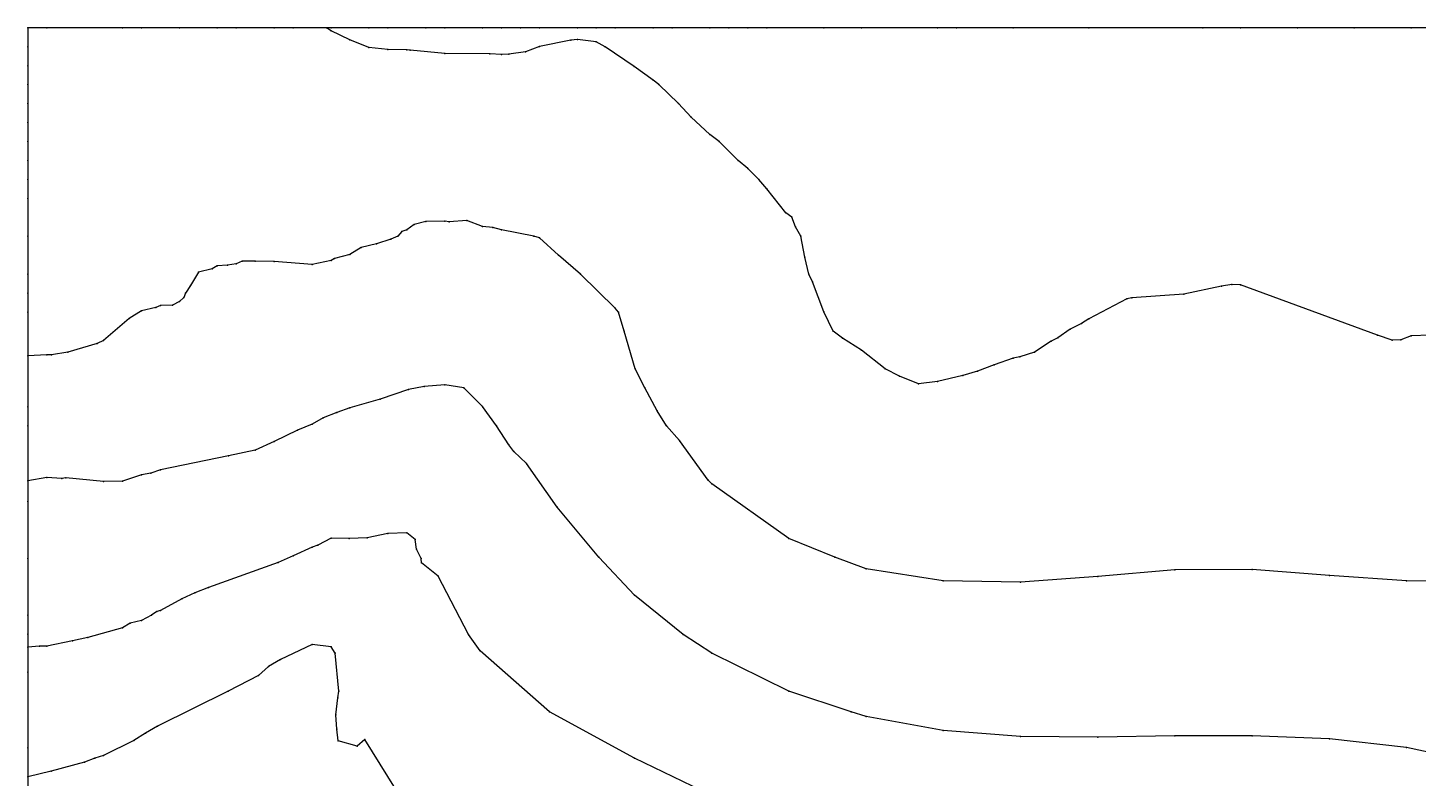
# Model space of a CAD drawing. Extents: x 5610 to 6780, y 4600 to 5770.
# Drawn here: x 5610 to 6344, y 5374 to 5770 of the extents above; entities that cross this region are included whole.
import ezdxf

# ---------------------------------------------------------------- set-up
doc = ezdxf.new("R2010")
doc.units = 0
doc.layers.get('0').update_dxf_attribs({"linetype": 'CONTINUOUS'})

msp = doc.modelspace()

# ---------------------------------------------------------------- linework, layer by layer
at = {"color": 7}
for points in [[(5620, 5770, 243.196), (5610, 5770, 243.073)], [(5610, 5770, 243.073), (5610, 5760, 242.526)], [(5660, 5770, 243.364), (5620, 5770, 243.196)], [(5670, 5770, 243.518), (5660, 5770, 243.364)], [(5690, 5770, 243.442), (5670, 5770, 243.518)], [(5710, 5770, 243.569), (5690, 5770, 243.442)], [(5720, 5770, 243.747), (5710, 5770, 243.569)], [(5740, 5770, 243.591), (5720, 5770, 243.747)], [(5750, 5770, 243.953), (5740, 5770, 243.591)], [(5770, 5770, 245.134), (5750, 5770, 243.953)], [(5770, 5768.454, 245), (5767.567, 5770, 245)], [(5790, 5770, 246.005), (5770, 5770, 245.134)], [(5780, 5763.654, 245), (5770, 5768.454, 245)], [(5800, 5770, 246.36), (5790, 5770, 246.005)], [(5820, 5770, 246.386), (5800, 5770, 246.36)], [(5830, 5770, 246.522), (5820, 5770, 246.386)], [(5850, 5770, 246.532), (5830, 5770, 246.522)], [(5860, 5770, 246.618), (5850, 5770, 246.532)], [(5870, 5770, 246.351), (5860, 5770, 246.618)], [(5880, 5770, 245.968), (5870, 5770, 246.351)], [(5900, 5770, 245.662), (5880, 5770, 245.968)], [(5910, 5770, 245.786), (5900, 5770, 245.662)], [(5920, 5770, 246.039), (5910, 5770, 245.786)], [(5940, 5770, 247.22), (5920, 5770, 246.039)], [(5950, 5770, 247.526), (5940, 5770, 247.22)], [(5970, 5770, 247.916), (5950, 5770, 247.526)], [(5980, 5770, 248.163), (5970, 5770, 247.916)], [(5990, 5770, 248.636), (5980, 5770, 248.163)], [(6000, 5770, 248.892), (5990, 5770, 248.636)], [(6030, 5770, 249.555), (6000, 5770, 248.892)], [(6050, 5770, 249.82), (6030, 5770, 249.555)], [(6090, 5770, 250.455), (6050, 5770, 249.82)], [(6100, 5770, 250.489), (6090, 5770, 250.455)], [(6130, 5770, 250.238), (6100, 5770, 250.489)], [(6170, 5770, 249.945), (6130, 5770, 250.238)], [(6230, 5770, 249.978), (6170, 5770, 249.945)], [(6250, 5770, 250.093), (6230, 5770, 249.978)], [(6280, 5770, 250.591), (6250, 5770, 250.093)], [(6310, 5770, 250.846), (6280, 5770, 250.591)], [(6340, 5770, 250.865), (6310, 5770, 250.846)], [(6350, 5770, 250.812), (6340, 5770, 250.865)], [(5610, 5760, 242.526), (5610, 5750, 242.26)], [(5790, 5759.576, 245), (5780, 5763.654, 245)], [(5880, 5760.2, 245), (5872.594, 5757.406, 245)], [(5896.566, 5763.434, 245), (5880, 5760.2, 245)], [(5900, 5763.823, 245), (5896.566, 5763.434, 245)], [(5910, 5762.678, 245), (5900, 5763.823, 245)], [(5914.718, 5760, 245), (5910, 5762.678, 245)], [(5930, 5749.562, 245), (5914.718, 5760, 245)], [(5800, 5758.469, 245), (5790, 5759.576, 245)], [(5810, 5758.438, 245), (5800, 5758.469, 245)], [(5811.862, 5758.138, 245), (5810, 5758.438, 245)], [(5830, 5756.488, 245), (5811.862, 5758.138, 245)], [(5853.799, 5756.201, 245), (5830, 5756.488, 245)], [(5860, 5755.857, 245), (5853.799, 5756.201, 245)], [(5863.921, 5756.079, 245), (5860, 5755.857, 245)], [(5872.594, 5757.406, 245), (5863.921, 5756.079, 245)], [(5610, 5750, 242.26), (5610, 5740, 241.893)], [(5940, 5742.419, 245), (5930, 5749.562, 245)], [(5610, 5740, 241.893), (5610, 5730, 241.655)], [(5942.93, 5740, 245), (5940, 5742.419, 245)], [(5953.405, 5730, 245), (5942.93, 5740, 245)], [(5610, 5730, 241.655), (5610, 5720, 241.779)], [(5960, 5722.81, 245), (5953.405, 5730, 245)], [(5610, 5720, 241.779), (5610, 5710, 242.225)], [(5970, 5713.724, 245), (5960, 5722.81, 245)], [(5610, 5710, 242.225), (5610, 5700, 242.558)], [(5974.775, 5710, 245), (5970, 5713.724, 245)], [(5984.897, 5700, 245), (5974.775, 5710, 245)], [(5610, 5700, 242.558), (5610, 5690, 243.269)], [(5990, 5695.797, 245), (5984.897, 5700, 245)], [(5995.809, 5690, 245), (5990, 5695.797, 245)], [(5610, 5690, 243.269), (5610, 5680, 243.234)], [(6000, 5685.014, 245), (5995.809, 5690, 245)], [(5610, 5680, 243.234), (5610, 5660, 242.172)], [(6010, 5672.456, 245), (6000, 5685.014, 245)], [(6013.185, 5670, 245), (6010, 5672.456, 245)], [(5813.852, 5666.148, 235), (5810, 5663.379, 235)], [(5820, 5667.867, 235), (5813.852, 5666.148, 235)], [(5830, 5667.999, 235), (5820, 5667.867, 235)], [(5832.317, 5667.683, 235), (5830, 5667.999, 235)], [(5841.665, 5668.335, 235), (5832.317, 5667.683, 235)], [(5850, 5665.113, 235), (5841.665, 5668.335, 235)], [(5855.398, 5664.602, 235), (5850, 5665.113, 235)], [(5860, 5663.376, 235), (5855.398, 5664.602, 235)], [(6015.084, 5664.916, 245), (6013.185, 5670, 245)], [(6017.869, 5660, 245), (6015.084, 5664.916, 245)], [(5610, 5660, 242.172), (5610, 5640, 240.78)], [(5801.521, 5658.479, 235), (5794, 5656, 235)], [(5805.3, 5660, 235), (5801.521, 5658.479, 235)], [(5807.436, 5662.564, 235), (5805.3, 5660, 235)], [(5810, 5663.379, 235), (5807.436, 5662.564, 235)], [(5877.107, 5660, 235), (5860, 5663.376, 235)], [(5880, 5659.194, 235), (5877.107, 5660, 235)], [(5890.092, 5650, 235), (5880, 5659.194, 235)], [(6020, 5648.972, 245), (6017.869, 5660, 245)], [(5780, 5650.41, 235), (5771.8, 5648.2, 235)], [(5785.862, 5654.138, 235), (5780, 5650.41, 235)], [(5794, 5656, 235), (5785.862, 5654.138, 235)], [(5901.639, 5640, 235), (5890.092, 5650, 235)], [(5707.212, 5642.788, 235), (5700, 5641, 235)], [(5710, 5644.433, 235), (5707.212, 5642.788, 235)], [(5715.297, 5644.703, 235), (5710, 5644.433, 235)], [(5720, 5645.546, 235), (5715.297, 5644.703, 235)], [(5723.199, 5646.801, 235), (5720, 5645.546, 235)], [(5730, 5646.896, 235), (5723.199, 5646.801, 235)], [(5740, 5646.614, 235), (5730, 5646.896, 235)], [(5760, 5645.152, 235), (5740, 5646.614, 235)], [(5770, 5647.188, 235), (5760, 5645.152, 235)], [(5771.8, 5648.2, 235), (5770, 5647.188, 235)], [(6022.093, 5640, 245), (6020, 5648.972, 245)], [(5610, 5640, 240.78), (5610, 5630, 239.904)], [(5700, 5641, 235), (5695.938, 5634.062, 235)], [(5920, 5622.121, 235), (5901.639, 5640, 235)], [(6024.099, 5635.901, 245), (6022.093, 5640, 245)], [(6030, 5620.081, 245), (6024.099, 5635.901, 245)], [(5610, 5630, 239.904), (5610, 5620, 238.456)], [(5693.261, 5630, 235), (5692.33, 5627.67, 235)], [(5695.938, 5634.062, 235), (5693.261, 5630, 235)], [(6220, 5629.541, 245), (6192.525, 5627.475, 245)], [(6240, 5633.651, 245), (6220, 5629.541, 245)], [(6245.455, 5634.545, 245), (6240, 5633.651, 245)], [(6250, 5634.305, 245), (6245.455, 5634.545, 245)], [(6322.244, 5607.756, 245), (6250, 5634.305, 245)], [(5670, 5620.656, 235), (5663.446, 5616.554, 235)], [(5677.512, 5622.488, 235), (5670, 5620.656, 235)], [(5680, 5623.479, 235), (5677.512, 5622.488, 235)], [(5686.431, 5623.569, 235), (5680, 5623.479, 235)], [(5690, 5625.558, 235), (5686.431, 5623.569, 235)], [(5692.33, 5627.67, 235), (5690, 5625.558, 235)], [(5921.659, 5620, 235), (5920, 5622.121, 235)], [(6190, 5626.952, 245), (6170, 5616.443, 245)], [(6192.525, 5627.475, 245), (6190, 5626.952, 245)], [(5610, 5620, 238.456), (5610, 5596.919, 235)], [(5663.446, 5616.554, 235), (5650, 5604.966, 235)], [(5924.765, 5610, 235), (5921.659, 5620, 235)], [(6035.035, 5610, 245), (6030, 5620.081, 245)], [(6166.055, 5613.945, 245), (6160, 5611.052, 245)], [(6170, 5616.443, 245), (6166.055, 5613.945, 245)], [(5930.6, 5590, 235), (5924.765, 5610, 235)], [(6040, 5606.195, 245), (6035.035, 5610, 245)], [(6050, 5599.933, 245), (6040, 5606.195, 245)], [(6153.521, 5606.479, 245), (6150, 5604.643, 245)], [(6160, 5611.052, 245), (6153.521, 5606.479, 245)], [(6330, 5605.171, 245), (6322.244, 5607.756, 245)], [(6340, 5607.439, 245), (6334.621, 5605.379, 245)], [(6350, 5607.838, 245), (6340, 5607.439, 245)], [(5631.164, 5598.836, 235), (5622.539, 5597.461, 235)], [(5646.583, 5603.417, 235), (5631.164, 5598.836, 235)], [(5650, 5604.966, 235), (5646.583, 5603.417, 235)], [(6062.505, 5590, 245), (6050, 5599.933, 245)], [(6141.166, 5598.834, 245), (6133.534, 5596.466, 245)], [(6150, 5604.643, 245), (6141.166, 5598.834, 245)], [(6334.621, 5605.379, 245), (6330, 5605.171, 245)], [(5620, 5597.524, 235), (5610, 5596.919, 235)], [(5610, 5596.919, 235), (5610, 5570, 232.25)], [(5622.539, 5597.461, 235), (5620, 5597.524, 235)], [(6120, 5592.24, 245), (6111.22, 5588.78, 245)], [(6130, 5595.638, 245), (6120, 5592.24, 245)], [(6133.534, 5596.466, 245), (6130, 5595.638, 245)], [(5935.6, 5580, 235), (5930.6, 5590, 235)], [(6070, 5586.265, 245), (6062.505, 5590, 245)], [(6080, 5582.072, 245), (6070, 5586.265, 245)], [(6103.462, 5586.538, 245), (6090, 5583.418, 245)], [(6111.22, 5588.78, 245), (6103.462, 5586.538, 245)], [(5810.913, 5579.087, 225), (5795.959, 5574.041, 225)], [(5819.218, 5580.782, 225), (5810.913, 5579.087, 225)], [(5830, 5581.64, 225), (5819.218, 5580.782, 225)], [(5840.142, 5580, 225), (5830, 5581.64, 225)], [(5850, 5570.222, 225), (5840.142, 5580, 225)], [(5942.06, 5567.94, 235), (5935.6, 5580, 235)], [(6090, 5583.418, 245), (6080, 5582.072, 245)], [(5610, 5570, 232.25), (5610, 5560, 230.797)], [(5780, 5569.437, 225), (5773.003, 5566.997, 225)], [(5795.959, 5574.041, 225), (5780, 5569.437, 225)], [(5857.316, 5560, 225), (5850, 5570.222, 225)], [(5765.813, 5564.188, 225), (5760, 5560.89, 225)], [(5773.003, 5566.997, 225), (5765.813, 5564.188, 225)], [(5946.973, 5560, 235), (5942.06, 5567.94, 235)], [(5610, 5560, 230.797), (5610, 5530.91, 225)], [(5752.318, 5557.682, 225), (5740, 5551.698, 225)], [(5760, 5560.89, 225), (5752.318, 5557.682, 225)], [(5863.808, 5550, 225), (5857.316, 5560, 225)], [(5953.961, 5552.248, 235), (5946.973, 5560, 235)], [(5730, 5547.192, 225), (5715.875, 5544.125, 225)], [(5740, 5551.698, 225), (5730, 5547.192, 225)], [(5866.499, 5546.499, 225), (5863.808, 5550, 225)], [(5968.975, 5531.36, 235), (5953.961, 5552.248, 235)], [(5715.875, 5544.125, 225), (5680, 5536.705, 225)], [(5873.149, 5540.063, 225), (5866.499, 5546.499, 225)], [(5889.388, 5517.035, 225), (5873.149, 5540.063, 225)], [(5620, 5532.718, 225), (5610, 5530.91, 225)], [(5627.869, 5532.131, 225), (5620, 5532.718, 225)], [(5630, 5532.595, 225), (5627.869, 5532.131, 225)], [(5650, 5530.653, 225), (5630, 5532.595, 225)], [(5670, 5534.15, 225), (5660, 5530.82, 225)], [(5674.936, 5535.064, 225), (5670, 5534.15, 225)], [(5680, 5536.705, 225), (5674.936, 5535.064, 225)], [(5610, 5530.91, 225), (5610, 5520, 223.286)], [(5660, 5530.82, 225), (5650, 5530.653, 225)], [(5970.884, 5529.45, 235), (5968.975, 5531.36, 235)], [(6011.633, 5500.481, 235), (5970.884, 5529.45, 235)], [(5610, 5520, 223.286), (5610, 5490, 219.824)], [(5911.354, 5490.612, 225), (5889.388, 5517.035, 225)], [(5800, 5503.103, 215), (5789.086, 5500.914, 215)], [(5810, 5503.503, 215), (5800, 5503.103, 215)], [(5814.48, 5500, 215), (5810, 5503.503, 215)], [(5760, 5496.016, 215), (5750, 5491.348, 215)], [(5762.999, 5497.001, 215), (5760, 5496.016, 215)], [(5770, 5500.685, 215), (5762.999, 5497.001, 215)], [(5779.515, 5500.485, 215), (5770, 5500.685, 215)], [(5789.086, 5500.914, 215), (5779.515, 5500.485, 215)], [(5815.184, 5494.816, 215), (5814.48, 5500, 215)], [(6035.827, 5490.612, 235), (6011.633, 5500.481, 235)], [(5610, 5490, 219.824), (5610, 5460, 216.794)], [(5750, 5491.348, 215), (5742.08, 5487.92, 215)], [(5817.635, 5490, 215), (5815.184, 5494.816, 215)], [(5817.777, 5487.777, 215), (5817.635, 5490, 215)], [(5930.136, 5470.556, 225), (5911.354, 5490.612, 225)], [(6052.381, 5484.563, 235), (6035.827, 5490.612, 235)], [(5742.08, 5487.92, 215), (5705.356, 5474.644, 215)], [(5826.474, 5480.655, 215), (5817.777, 5487.777, 215)], [(6093.129, 5478.197, 235), (6052.381, 5484.563, 235)], [(6215.374, 5483.927, 235), (6174.626, 5480.425, 235)], [(6256.123, 5484.245, 235), (6215.374, 5483.927, 235)], [(6296.871, 5481.062, 235), (6256.123, 5484.245, 235)], [(6337.619, 5478.197, 235), (6296.871, 5481.062, 235)], [(5705.356, 5474.644, 215), (5698.075, 5471.925, 215)], [(5842.591, 5449.864, 215), (5826.474, 5480.655, 215)], [(6133.877, 5477.56, 235), (6093.129, 5478.197, 235)], [(6174.626, 5480.425, 235), (6133.877, 5477.56, 235)], [(6378.367, 5477.878, 235), (6337.619, 5478.197, 235)], [(5691.223, 5468.777, 215), (5680, 5462.521, 215)], [(5698.075, 5471.925, 215), (5691.223, 5468.777, 215)], [(5955.922, 5449.864, 225), (5930.136, 5470.556, 225)], [(5610, 5460, 216.794), (5610, 5450, 215.881)], [(5675.248, 5460, 215), (5670, 5457.216, 215)], [(5678.064, 5461.936, 215), (5675.248, 5460, 215)], [(5680, 5462.521, 215), (5678.064, 5461.936, 215)], [(5660, 5453.443, 215), (5641.628, 5448.372, 215)], [(5664.096, 5455.904, 215), (5660, 5453.443, 215)], [(5670, 5457.216, 215), (5664.096, 5455.904, 215)], [(5610, 5450, 215.881), (5610, 5443.245, 215)], [(5633.536, 5446.464, 215), (5620, 5443.697, 215)], [(5641.628, 5448.372, 215), (5633.536, 5446.464, 215)], [(5760, 5444.629, 205), (5743.379, 5436.621, 205)], [(5770, 5443.352, 205), (5760, 5444.629, 205)], [(5848.64, 5441.269, 215), (5842.591, 5449.864, 215)], [(5970.884, 5439.995, 225), (5955.922, 5449.864, 225)], [(5616.209, 5443.791, 215), (5610, 5443.245, 215)], [(5610, 5443.245, 215), (5610, 5430, 213.164)], [(5620, 5443.697, 215), (5616.209, 5443.791, 215)], [(5772.131, 5440, 205), (5770, 5443.352, 205)], [(5774.195, 5420, 205), (5772.131, 5440, 205)], [(5885.25, 5409.116, 215), (5848.64, 5441.269, 215)], [(6011.633, 5419.939, 225), (5970.884, 5439.995, 225)], [(5610, 5430, 213.164), (5610, 5390, 207.394)], [(5736.968, 5433.032, 205), (5731.773, 5428.227, 205)], [(5743.379, 5436.621, 205), (5736.968, 5433.032, 205)], [(5731.773, 5428.227, 205), (5715.771, 5420, 205)], [(5715.771, 5420, 205), (5678.484, 5401.516, 205)], [(5772.569, 5407.431, 205), (5773.542, 5416.458, 205)], [(5773.542, 5416.458, 205), (5774.195, 5420, 205)], [(6044.422, 5409.116, 225), (6011.633, 5419.939, 225)], [(5930.136, 5384.603, 215), (5885.25, 5409.116, 215)], [(6052.381, 5406.569, 225), (6044.422, 5409.116, 225)], [(5678.484, 5401.516, 205), (5672.146, 5397.854, 205)], [(5773.103, 5400, 205), (5772.569, 5407.431, 205)], [(6093.129, 5399.247, 225), (6052.381, 5406.569, 225)], [(5666.022, 5393.978, 205), (5650, 5385.946, 205)], [(5672.146, 5397.854, 205), (5666.022, 5393.978, 205)], [(5773.851, 5393.851, 205), (5773.103, 5400, 205)], [(5783.742, 5390.936, 205), (5773.851, 5393.851, 205)], [(5787.806, 5394.393, 205), (5783.742, 5390.936, 205)], [(5804.071, 5368.367, 205), (5787.806, 5394.393, 205)], [(6133.877, 5396.063, 225), (6093.129, 5399.247, 225)], [(6174.626, 5395.745, 225), (6133.877, 5396.063, 225)], [(6215.374, 5396.382, 225), (6174.626, 5395.745, 225)], [(6256.123, 5396.382, 225), (6215.374, 5396.382, 225)], [(6296.871, 5394.79, 225), (6256.123, 5396.382, 225)], [(6337.619, 5390.333, 225), (6296.871, 5394.79, 225)], [(5610, 5390, 207.394), (5610, 5374.715, 205)], [(5650, 5385.946, 205), (5645.397, 5384.603, 205)], [(6378.367, 5381.419, 225), (6337.619, 5390.333, 225)], [(5640, 5382.451, 205), (5622.308, 5377.692, 205)], [(5645.397, 5384.603, 205), (5640, 5382.451, 205)], [(5970.884, 5364.865, 215), (5930.136, 5384.603, 215)], [(5622.308, 5377.692, 205), (5610, 5374.715, 205)], [(5610, 5374.715, 205), (5610, 5350, 200.706)]]:
    msp.add_polyline3d(points, dxfattribs=at)
at = {"color": 254}
for p in [(5610, 5770, 243.073), (5610, 5770, 243.073), (5620, 5770, 243.196), (5620, 5770, 243.196), (5660, 5770, 243.364), (5660, 5770, 243.364), (5670, 5770, 243.518), (5670, 5770, 243.518), (5690, 5770, 243.442), (5690, 5770, 243.442), (5710, 5770, 243.569), (5710, 5770, 243.569), (5720, 5770, 243.747), (5720, 5770, 243.747), (5740, 5770, 243.591), (5740, 5770, 243.591), (5750, 5770, 243.953), (5750, 5770, 243.953), (5767.567, 5770, 245), (5770, 5770, 245.134), (5770, 5770, 245.134), (5770, 5768.454, 245), (5770, 5768.454, 245), (5790, 5770, 246.005), (5790, 5770, 246.005), (5800, 5770, 246.36), (5800, 5770, 246.36), (5820, 5770, 246.386), (5820, 5770, 246.386), (5830, 5770, 246.522), (5830, 5770, 246.522), (5850, 5770, 246.532), (5850, 5770, 246.532), (5860, 5770, 246.618), (5860, 5770, 246.618), (5870, 5770, 246.351), (5870, 5770, 246.351), (5880, 5770, 245.968), (5880, 5770, 245.968), (5900, 5770, 245.662), (5900, 5770, 245.662), (5910, 5770, 245.786), (5910, 5770, 245.786), (5920, 5770, 246.039), (5920, 5770, 246.039), (5940, 5770, 247.22), (5940, 5770, 247.22), (5950, 5770, 247.526), (5950, 5770, 247.526), (5970, 5770, 247.916), (5970, 5770, 247.916), (5980, 5770, 248.163), (5980, 5770, 248.163), (5990, 5770, 248.636), (5990, 5770, 248.636), (6000, 5770, 248.892), (6000, 5770, 248.892), (6030, 5770, 249.555), (6030, 5770, 249.555), (6050, 5770, 249.82), (6050, 5770, 249.82), (6090, 5770, 250.455), (6090, 5770, 250.455), (6100, 5770, 250.489), (6100, 5770, 250.489), (6130, 5770, 250.238), (6130, 5770, 250.238), (6170, 5770, 249.945), (6170, 5770, 249.945), (6230, 5770, 249.978), (6230, 5770, 249.978), (6250, 5770, 250.093), (6250, 5770, 250.093), (6280, 5770, 250.591), (6280, 5770, 250.591), (6310, 5770, 250.846), (6310, 5770, 250.846), (6340, 5770, 250.865), (6340, 5770, 250.865), (5610, 5760, 242.526), (5610, 5760, 242.526), (5780, 5763.654, 245), (5780, 5763.654, 245), (5880, 5760.2, 245), (5880, 5760.2, 245), (5896.566, 5763.434, 245), (5896.566, 5763.434, 245), (5900, 5763.823, 245), (5900, 5763.823, 245), (5910, 5762.678, 245), (5910, 5762.678, 245), (5914.718, 5760, 245), (5914.718, 5760, 245), (5790, 5759.576, 245), (5790, 5759.576, 245), (5800, 5758.469, 245), (5800, 5758.469, 245), (5810, 5758.438, 245), (5810, 5758.438, 245), (5811.862, 5758.138, 245), (5811.862, 5758.138, 245), (5830, 5756.488, 245), (5830, 5756.488, 245), (5853.799, 5756.201, 245), (5853.799, 5756.201, 245), (5860, 5755.857, 245), (5860, 5755.857, 245), (5863.921, 5756.079, 245), (5863.921, 5756.079, 245), (5872.594, 5757.406, 245), (5872.594, 5757.406, 245), (5610, 5750, 242.26), (5610, 5750, 242.26), (5930, 5749.562, 245), (5930, 5749.562, 245), (5610, 5740, 241.893), (5610, 5740, 241.893), (5940, 5742.419, 245), (5940, 5742.419, 245), (5942.93, 5740, 245), (5942.93, 5740, 245), (5610, 5730, 241.655), (5610, 5730, 241.655), (5953.405, 5730, 245), (5953.405, 5730, 245), (5610, 5720, 241.779), (5610, 5720, 241.779), (5960, 5722.81, 245), (5960, 5722.81, 245), (5610, 5710, 242.225), (5610, 5710, 242.225), (5970, 5713.724, 245), (5970, 5713.724, 245), (5974.775, 5710, 245), (5974.775, 5710, 245), (5610, 5700, 242.558), (5610, 5700, 242.558), (5984.897, 5700, 245), (5984.897, 5700, 245), (5990, 5695.797, 245), (5990, 5695.797, 245), (5610, 5690, 243.269), (5610, 5690, 243.269), (5995.809, 5690, 245), (5995.809, 5690, 245), (5610, 5680, 243.234), (5610, 5680, 243.234), (6000, 5685.014, 245), (6000, 5685.014, 245), (6010, 5672.456, 245), (6010, 5672.456, 245), (5813.852, 5666.148, 235), (5813.852, 5666.148, 235), (5820, 5667.867, 235), (5820, 5667.867, 235), (5830, 5667.999, 235), (5830, 5667.999, 235), (5832.317, 5667.683, 235), (5832.317, 5667.683, 235), (5841.665, 5668.335, 235), (5841.665, 5668.335, 235), (5850, 5665.113, 235), (5850, 5665.113, 235), (5855.398, 5664.602, 235), (5855.398, 5664.602, 235), (6013.185, 5670, 245), (6013.185, 5670, 245), (6015.084, 5664.916, 245), (6015.084, 5664.916, 245), (5610, 5660, 242.172), (5610, 5660, 242.172), (5801.521, 5658.479, 235), (5801.521, 5658.479, 235), (5805.3, 5660, 235), (5805.3, 5660, 235), (5807.436, 5662.564, 235), (5807.436, 5662.564, 235), (5810, 5663.379, 235), (5810, 5663.379, 235), (5860, 5663.376, 235), (5860, 5663.376, 235), (5877.107, 5660, 235), (5877.107, 5660, 235), (5880, 5659.194, 235), (5880, 5659.194, 235), (6017.869, 5660, 245), (6017.869, 5660, 245), (5780, 5650.41, 235), (5780, 5650.41, 235), (5785.862, 5654.138, 235), (5785.862, 5654.138, 235), (5794, 5656, 235), (5794, 5656, 235), (5890.092, 5650, 235), (5890.092, 5650, 235), (5707.212, 5642.788, 235), (5707.212, 5642.788, 235), (5710, 5644.433, 235), (5710, 5644.433, 235), (5715.297, 5644.703, 235), (5715.297, 5644.703, 235), (5720, 5645.546, 235), (5720, 5645.546, 235), (5723.199, 5646.801, 235), (5723.199, 5646.801, 235), (5730, 5646.896, 235), (5730, 5646.896, 235), (5740, 5646.614, 235), (5740, 5646.614, 235), (5760, 5645.152, 235), (5760, 5645.152, 235), (5770, 5647.188, 235), (5770, 5647.188, 235), (5771.8, 5648.2, 235), (5771.8, 5648.2, 235), (6020, 5648.972, 245), (6020, 5648.972, 245), (5610, 5640, 240.78), (5610, 5640, 240.78), (5700, 5641, 235), (5700, 5641, 235), (5901.639, 5640, 235), (5901.639, 5640, 235), (6022.093, 5640, 245), (6022.093, 5640, 245), (6024.099, 5635.901, 245), (6024.099, 5635.901, 245), (5610, 5630, 239.904), (5610, 5630, 239.904), (5693.261, 5630, 235), (5693.261, 5630, 235), (5695.938, 5634.062, 235), (5695.938, 5634.062, 235), (6220, 5629.541, 245), (6220, 5629.541, 245), (6240, 5633.651, 245), (6240, 5633.651, 245), (6245.455, 5634.545, 245), (6245.455, 5634.545, 245), (6250, 5634.305, 245), (6250, 5634.305, 245), (5670, 5620.656, 235), (5670, 5620.656, 235), (5677.512, 5622.488, 235), (5677.512, 5622.488, 235), (5680, 5623.479, 235), (5680, 5623.479, 235), (5686.431, 5623.569, 235), (5686.431, 5623.569, 235), (5690, 5625.558, 235), (5690, 5625.558, 235), (5692.33, 5627.67, 235), (5692.33, 5627.67, 235), (5920, 5622.121, 235), (5920, 5622.121, 235), (6190, 5626.952, 245), (6190, 5626.952, 245), (6192.525, 5627.475, 245), (6192.525, 5627.475, 245), (5610, 5620, 238.456), (5610, 5620, 238.456), (5663.446, 5616.554, 235), (5663.446, 5616.554, 235), (5921.659, 5620, 235), (5921.659, 5620, 235), (6030, 5620.081, 245), (6030, 5620.081, 245), (6166.055, 5613.945, 245), (6166.055, 5613.945, 245), (6170, 5616.443, 245), (6170, 5616.443, 245), (5924.765, 5610, 235), (5924.765, 5610, 235), (6035.035, 5610, 245), (6035.035, 5610, 245), (6040, 5606.195, 245), (6040, 5606.195, 245), (6153.521, 5606.479, 245), (6153.521, 5606.479, 245), (6160, 5611.052, 245), (6160, 5611.052, 245), (6322.244, 5607.756, 245), (6322.244, 5607.756, 245), (6340, 5607.439, 245), (6340, 5607.439, 245), (5631.164, 5598.836, 235), (5631.164, 5598.836, 235), (5646.583, 5603.417, 235), (5646.583, 5603.417, 235), (5650, 5604.966, 235), (5650, 5604.966, 235), (6050, 5599.933, 245), (6050, 5599.933, 245), (6141.166, 5598.834, 245), (6141.166, 5598.834, 245), (6150, 5604.643, 245), (6150, 5604.643, 245), (6330, 5605.171, 245), (6330, 5605.171, 245), (6334.621, 5605.379, 245), (6334.621, 5605.379, 245), (5610, 5596.919, 235), (5610, 5596.919, 235), (5610, 5596.919, 235), (5620, 5597.524, 235), (5620, 5597.524, 235), (5622.539, 5597.461, 235), (5622.539, 5597.461, 235), (6120, 5592.24, 245), (6120, 5592.24, 245), (6130, 5595.638, 245), (6130, 5595.638, 245), (6133.534, 5596.466, 245), (6133.534, 5596.466, 245), (5930.6, 5590, 235), (5930.6, 5590, 235), (6062.505, 5590, 245), (6062.505, 5590, 245), (6070, 5586.265, 245), (6070, 5586.265, 245), (6103.462, 5586.538, 245), (6103.462, 5586.538, 245), (6111.22, 5588.78, 245), (6111.22, 5588.78, 245), (5810.913, 5579.087, 225), (5810.913, 5579.087, 225), (5819.218, 5580.782, 225), (5819.218, 5580.782, 225), (5830, 5581.64, 225), (5830, 5581.64, 225), (5840.142, 5580, 225), (5840.142, 5580, 225), (5935.6, 5580, 235), (5935.6, 5580, 235), (6080, 5582.072, 245), (6080, 5582.072, 245), (6090, 5583.418, 245), (6090, 5583.418, 245), (5610, 5570, 232.25), (5610, 5570, 232.25), (5780, 5569.437, 225), (5780, 5569.437, 225), (5795.959, 5574.041, 225), (5795.959, 5574.041, 225), (5850, 5570.222, 225), (5850, 5570.222, 225), (5765.813, 5564.188, 225), (5765.813, 5564.188, 225), (5773.003, 5566.997, 225), (5773.003, 5566.997, 225), (5942.06, 5567.94, 235), (5942.06, 5567.94, 235), (5610, 5560, 230.797), (5610, 5560, 230.797), (5752.318, 5557.682, 225), (5752.318, 5557.682, 225), (5760, 5560.89, 225), (5760, 5560.89, 225), (5857.316, 5560, 225), (5857.316, 5560, 225), (5946.973, 5560, 235), (5946.973, 5560, 235), (5730, 5547.192, 225), (5730, 5547.192, 225), (5740, 5551.698, 225), (5740, 5551.698, 225), (5863.808, 5550, 225), (5863.808, 5550, 225), (5953.961, 5552.248, 235), (5953.961, 5552.248, 235), (5715.875, 5544.125, 225), (5715.875, 5544.125, 225), (5866.499, 5546.499, 225), (5866.499, 5546.499, 225), (5873.149, 5540.063, 225), (5873.149, 5540.063, 225), (5620, 5532.718, 225), (5620, 5532.718, 225), (5630, 5532.595, 225), (5630, 5532.595, 225), (5670, 5534.15, 225), (5670, 5534.15, 225), (5674.936, 5535.064, 225), (5674.936, 5535.064, 225), (5680, 5536.705, 225), (5680, 5536.705, 225), (5610, 5530.91, 225), (5610, 5530.91, 225), (5610, 5530.91, 225), (5627.869, 5532.131, 225), (5627.869, 5532.131, 225), (5650, 5530.653, 225), (5650, 5530.653, 225), (5660, 5530.82, 225), (5660, 5530.82, 225), (5968.975, 5531.36, 235), (5968.975, 5531.36, 235), (5970.884, 5529.45, 235), (5970.884, 5529.45, 235), (5610, 5520, 223.286), (5610, 5520, 223.286), (5889.388, 5517.035, 225), (5889.388, 5517.035, 225), (5800, 5503.103, 215), (5800, 5503.103, 215), (5810, 5503.503, 215), (5810, 5503.503, 215), (5760, 5496.016, 215), (5760, 5496.016, 215), (5762.999, 5497.001, 215), (5762.999, 5497.001, 215), (5770, 5500.685, 215), (5770, 5500.685, 215), (5779.515, 5500.485, 215), (5779.515, 5500.485, 215), (5789.086, 5500.914, 215), (5789.086, 5500.914, 215), (5814.48, 5500, 215), (5814.48, 5500, 215), (6011.633, 5500.481, 235), (6011.633, 5500.481, 235), (5610, 5490, 219.824), (5610, 5490, 219.824), (5750, 5491.348, 215), (5750, 5491.348, 215), (5815.184, 5494.816, 215), (5815.184, 5494.816, 215), (5817.635, 5490, 215), (5817.635, 5490, 215), (5911.354, 5490.612, 225), (5911.354, 5490.612, 225), (6035.827, 5490.612, 235), (6035.827, 5490.612, 235), (5742.08, 5487.92, 215), (5742.08, 5487.92, 215), (5817.777, 5487.777, 215), (5817.777, 5487.777, 215), (6052.381, 5484.563, 235), (6052.381, 5484.563, 235), (6215.374, 5483.927, 235), (6215.374, 5483.927, 235), (6256.123, 5484.245, 235), (6256.123, 5484.245, 235), (6296.871, 5481.062, 235), (6296.871, 5481.062, 235), (5705.356, 5474.644, 215), (5705.356, 5474.644, 215), (5826.474, 5480.655, 215), (5826.474, 5480.655, 215), (6093.129, 5478.197, 235), (6093.129, 5478.197, 235), (6133.877, 5477.56, 235), (6133.877, 5477.56, 235), (6174.626, 5480.425, 235), (6174.626, 5480.425, 235), (6337.619, 5478.197, 235), (6337.619, 5478.197, 235), (5691.223, 5468.777, 215), (5691.223, 5468.777, 215), (5698.075, 5471.925, 215), (5698.075, 5471.925, 215), (5930.136, 5470.556, 225), (5930.136, 5470.556, 225), (5610, 5460, 216.794), (5610, 5460, 216.794), (5675.248, 5460, 215), (5675.248, 5460, 215), (5678.064, 5461.936, 215), (5678.064, 5461.936, 215), (5680, 5462.521, 215), (5680, 5462.521, 215), (5660, 5453.443, 215), (5660, 5453.443, 215), (5664.096, 5455.904, 215), (5664.096, 5455.904, 215), (5670, 5457.216, 215), (5670, 5457.216, 215), (5610, 5450, 215.881), (5610, 5450, 215.881), (5633.536, 5446.464, 215), (5633.536, 5446.464, 215), (5641.628, 5448.372, 215), (5641.628, 5448.372, 215), (5760, 5444.629, 205), (5760, 5444.629, 205), (5842.591, 5449.864, 215), (5842.591, 5449.864, 215), (5955.922, 5449.864, 225), (5955.922, 5449.864, 225), (5610, 5443.245, 215), (5610, 5443.245, 215), (5610, 5443.245, 215), (5616.209, 5443.791, 215), (5616.209, 5443.791, 215), (5620, 5443.697, 215), (5620, 5443.697, 215), (5770, 5443.352, 205), (5770, 5443.352, 205), (5772.131, 5440, 205), (5772.131, 5440, 205), (5848.64, 5441.269, 215), (5848.64, 5441.269, 215), (5970.884, 5439.995, 225), (5970.884, 5439.995, 225), (5610, 5430, 213.164), (5610, 5430, 213.164), (5736.968, 5433.032, 205), (5736.968, 5433.032, 205), (5743.379, 5436.621, 205), (5743.379, 5436.621, 205), (5731.773, 5428.227, 205), (5731.773, 5428.227, 205), (5715.771, 5420, 205), (5715.771, 5420, 205), (5773.542, 5416.458, 205), (5773.542, 5416.458, 205), (5774.195, 5420, 205), (5774.195, 5420, 205), (6011.633, 5419.939, 225), (6011.633, 5419.939, 225), (5885.25, 5409.116, 215), (5885.25, 5409.116, 215), (6044.422, 5409.116, 225), (6044.422, 5409.116, 225), (5678.484, 5401.516, 205), (5678.484, 5401.516, 205), (5772.569, 5407.431, 205), (5772.569, 5407.431, 205), (6052.381, 5406.569, 225), (6052.381, 5406.569, 225), (5666.022, 5393.978, 205), (5666.022, 5393.978, 205), (5672.146, 5397.854, 205), (5672.146, 5397.854, 205), (5773.103, 5400, 205), (5773.103, 5400, 205), (5773.851, 5393.851, 205), (5773.851, 5393.851, 205), (5787.806, 5394.393, 205), (5787.806, 5394.393, 205), (6093.129, 5399.247, 225), (6093.129, 5399.247, 225), (6133.877, 5396.063, 225), (6133.877, 5396.063, 225), (6174.626, 5395.745, 225), (6174.626, 5395.745, 225), (6215.374, 5396.382, 225), (6215.374, 5396.382, 225), (6256.123, 5396.382, 225), (6256.123, 5396.382, 225), (6296.871, 5394.79, 225), (6296.871, 5394.79, 225), (5610, 5390, 207.394), (5610, 5390, 207.394), (5650, 5385.946, 205), (5650, 5385.946, 205), (5783.742, 5390.936, 205), (5783.742, 5390.936, 205), (6337.619, 5390.333, 225), (6337.619, 5390.333, 225), (5640, 5382.451, 205), (5640, 5382.451, 205), (5645.397, 5384.603, 205), (5645.397, 5384.603, 205), (5930.136, 5384.603, 215), (5930.136, 5384.603, 215), (5610, 5374.715, 205), (5610, 5374.715, 205), (5610, 5374.715, 205), (5622.308, 5377.692, 205), (5622.308, 5377.692, 205)]:
    msp.add_point(p, dxfattribs=at)

doc.saveas('drawing.dxf')
